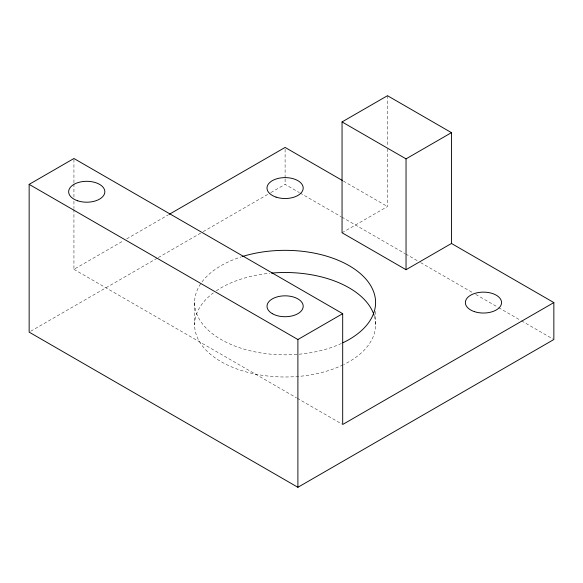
<?xml version="1.0" encoding="UTF-8"?>
<svg xmlns="http://www.w3.org/2000/svg" width="583" height="583" viewBox="0 0 583 583"><rect width="100%" height="100%" fill="white"/><g stroke="black" fill="none" stroke-linecap="round" stroke-linejoin="round"><path stroke-width="0.44" stroke-dasharray="2.92 2.19" d="M73.939 209.377L73.939 269.331L123.581 240.677M126.73 238.855L168.487 214.748M30.724 331.231L157.519 258.029M158.306 257.569L202.41 232.107M203.197 231.655L270.14 193.002M270.927 192.55L285.102 184.366L299.29 192.558M342.053 232.763L387.484 206.535L387.484 147.484M343.38 181.073L387.484 206.535M300.077 193.009L341.055 216.672M341.849 217.131L404.894 253.532M405.681 253.984L417.508 260.812M420.656 262.627L472.675 292.659M475.823 294.481L497.897 307.219M498.684 307.678L520.75 320.417M521.537 320.869L553.063 339.073M73.939 269.331L296.485 397.817M297.272 398.276L341.908 424.045M387.484 95.699L387.484 146.573M375.59 311.453L375.59 324.753M285.102 149.226L285.102 178.055M285.102 178.959L285.102 184.366M194.605 302.584L194.605 324.753M73.939 159.414L73.939 183.033M73.939 183.944L73.939 197.564M73.939 201.201L73.939 208.466M374.381 316.226A90.489 52.244 0 0 1 343.81 364.506M343.023 364.892A90.489 52.244 0 0 1 222.407 362.422A90.489 52.244 0 0 1 213.305 292.943M216.308 290.808A90.489 52.244 0 0 1 269.667 273.267M341.412 343.482A90.489 52.244 0 0 1 230.635 344.305A90.489 52.244 0 0 1 201.499 282.587M202.01 281.888A90.489 52.244 0 0 1 241.493 256.804"/><path stroke-width="0.87" d="M29.15 184.366L73.939 158.503L342.687 313.661L342.687 424.497L553.85 302.584L553.85 339.525L297.898 487.301L29.15 332.135L29.15 184.366L297.898 339.525L342.687 313.661M169.281 214.289L285.102 147.426L342.593 180.613M451.468 243.475L406.038 269.703L342.053 232.763L342.053 121.927L387.484 95.699L451.468 132.647L451.468 243.475L553.85 302.584M342.053 121.927L406.038 158.875L451.468 132.647M406.038 158.875L406.038 269.703M297.898 339.525L297.898 487.301M242.317 256.542A90.489 52.244 0 0 1 360.119 273.369A90.489 52.244 0 0 1 343.023 342.724M271.474 273.099A90.489 52.244 0 0 1 374.126 315.381M474.416 311.635A18.095 10.45 0 0 0 501.562 302.584A18.095 10.45 0 0 0 474.416 293.533A18.095 10.45 0 0 0 474.416 311.635M276.05 197.112A18.095 10.45 0 0 0 303.196 188.061A18.095 10.45 0 0 0 276.05 179.01A18.095 10.45 0 0 0 276.05 197.112M272.305 313.661A18.095 10.45 0 0 0 302.584 308.983A18.095 10.45 0 0 0 280.416 296.186A18.095 10.45 0 0 0 272.305 313.661M77.692 200.8A18.095 10.45 0 0 0 104.838 191.756A18.095 10.45 0 0 0 77.692 182.705A18.095 10.45 0 0 0 77.692 200.8"/></g></svg>
